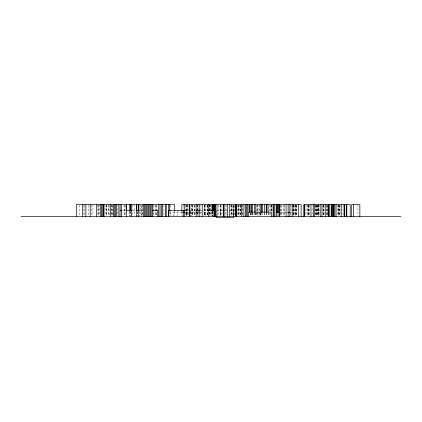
<?xml version="1.0" encoding="UTF-8"?>
<svg xmlns="http://www.w3.org/2000/svg" width="422" height="422" viewBox="0 0 422 422"><rect width="100%" height="100%" fill="white"/><g stroke="black" fill="none" stroke-linecap="round" stroke-linejoin="round"><path stroke-width="0.32" stroke-dasharray="2.11 1.58" d="M122.675 210.372L125.345 210.372M132.434 210.372L135.889 210.372M139.598 210.372L143.137 210.372M185.189 210.372L188.449 210.372M190.697 210.372L195.27 210.372M199.843 210.372L207.344 210.372M216.787 210.372L226.577 210.372M229.837 210.372L233.751 210.372L233.751 216.138M182.288 212.134L173.131 212.134L173.131 216.017M184.905 212.134L195.375 212.134M199.954 212.134L205.841 212.134L205.841 216.017M280.498 212.635L286.385 212.635M357.935 204.586L357.935 216.027M343.06 205.219L343.06 216.027M341.836 205.219L341.836 216.027M339.884 205.219L339.884 216.027M339.694 205.219L339.694 216.027M339.093 205.219L339.093 216.027M338.65 205.219L338.65 216.027M338.581 204.586L338.581 216.027M338.054 204.586L338.054 216.027M337.959 205.219L337.959 216.027M327.556 205.219L327.556 216.027M327.419 205.219L327.419 216.027M326.818 205.219L326.818 216.027M326.185 205.219L326.185 216.027M324.043 205.219L324.043 216.027M323.394 205.219L323.342 216.027M323.263 205.219L323.263 216.027M323.147 205.219L323.147 216.027M319.285 205.219L319.285 216.027M318.621 205.219L318.621 216.027M318.33 204.586L318.33 216.027M318.235 204.586L318.235 216.027M318.114 204.586L318.114 216.027M318.024 205.219L318.024 216.027M317.729 205.219L317.729 216.027M317.086 205.219L317.086 216.027M317.006 205.219L317.006 216.027M316.484 205.219L316.484 216.027M316.352 205.219L316.352 216.027M315.999 205.219L315.999 216.027M315.846 205.219L315.846 216.027M315.572 205.219L315.572 216.027M312.074 204.586L312.074 216.027M309.484 205.219L309.484 216.027M308.915 205.219L308.915 216.027M308.804 205.219L308.804 216.027M308.366 205.219L308.366 216.027M308.276 205.219L308.213 216.027M307.617 205.219L307.617 216.027M307.042 204.586L307.042 216.027M305.908 205.219L305.908 216.027M296.835 205.219L296.835 216.027M296.313 205.219L296.313 216.027M296.096 205.219L296.096 216.027M295.827 204.586L295.827 216.027M295.447 205.219L295.447 216.027M295.073 205.219L295.073 216.027M294.878 205.219L294.878 216.027M293.559 205.219L293.559 216.027M293.454 205.219L293.454 216.027M293.295 205.219L293.295 216.027M293.058 204.586L293.058 216.027M292.963 205.219L292.963 216.027M292.879 205.219L292.879 216.027M290.795 205.219L290.795 216.027M284.185 205.219L284.185 216.027M283.98 205.219L283.98 216.027M283.115 204.586L283.115 216.027M281.838 205.219L281.838 216.027M280.968 205.219L280.968 216.027M280.63 205.219L280.63 216.027M278.082 213.485L278.082 216.027M277.781 213.485L277.781 216.027M271.995 205.219L271.995 211.575M271.858 204.586L271.858 211.575M271.636 205.219L271.636 211.575M271.161 205.219L271.161 211.575M270.375 205.219L270.375 216.027M269.874 205.219L269.874 216.027M268.867 212.846L268.867 216.027M268.112 212.846L268.112 216.027M266.825 212.846L266.825 216.027M266.235 212.846L266.235 216.027M264.874 212.846L264.874 216.027M264.336 212.846L264.336 216.027M262.574 212.846L262.574 216.027M261.566 212.846L261.566 216.027M260.87 212.635L260.87 215.51M260.812 212.846L260.812 216.027M260.042 213.427L260.042 216.017M259.947 204.586L259.947 216.027M259.303 205.219L259.303 216.027M258.058 204.586L258.058 216.027M257.721 204.586L257.721 216.027M257.541 205.219L257.541 216.027M256.534 205.219L256.534 216.027M256.038 212.846L256.038 216.027M255.779 212.846L255.779 216.027M255.173 212.846L255.173 216.027M254.382 212.846L254.382 216.027M253.026 212.846L253.026 216.027M252.688 212.846L252.688 216.027M252.62 212.846L252.62 216.027M251.612 212.846L251.612 216.027M251.006 212.846L251.006 216.027M250.858 212.846L250.858 216.027M250.14 212.846L250.14 216.027M242.845 204.586L242.845 216.027M242.254 205.219L242.254 216.027M240.493 205.219L240.493 216.027M240.361 205.219L240.361 216.027M240.292 205.219L240.292 216.027M239.285 204.586L239.285 216.027M238.873 205.219L238.873 216.027M238.678 205.219L238.678 216.027M238.53 204.586L238.53 216.027M237.813 205.219L237.813 216.027M234.252 205.219L234.252 216.027M233.952 205.219L233.952 216.027M233.498 205.219L233.498 216.027M232.469 205.219L232.469 216.027M231.873 205.219L231.873 216.027M231.683 205.219L231.683 216.027M231.572 204.586L231.572 216.027M230.961 205.219L230.961 216.027M226.54 205.219L226.54 216.027M225.738 204.586L225.738 216.027M221.903 205.219L221.903 216.027M220.896 204.586L220.896 216.027M220.748 210.372L220.748 216.032M220.706 205.219L220.706 216.027M220.142 205.219L220.142 216.027M218.633 205.219L218.633 216.027M216.138 210.372L216.138 216.138M215.864 205.219L215.864 216.027M215.747 204.586L215.747 216.027M212.751 211.575L212.751 216.027M212.619 211.575L212.619 216.027M212.524 211.575L212.524 216.027M212.419 211.575L212.419 216.027M212.06 211.575L212.06 216.027M211.965 211.575L211.965 216.027M211.295 205.219L211.295 216.027M210.736 204.586L210.736 216.027M210.066 205.219L210.066 216.027M209.871 204.586L209.871 216.027M209.634 204.586L209.634 216.027M209.507 205.219L209.507 216.027M207.719 205.219L207.719 216.027M207.603 205.219L207.603 216.027M207.387 205.219L207.387 216.027M207.044 205.219L207.044 216.027M205.704 205.219L205.704 216.027M204.955 204.586L204.955 216.027M204.839 205.219L204.839 216.027M204.601 205.219L204.601 216.027M204.396 205.219L204.396 216.027M204.164 205.219L204.164 216.027M200.033 204.586L200.033 216.027M199.944 205.219L199.944 216.027M197.907 204.586L197.907 216.027M197.57 204.586L197.57 216.027M197.485 205.219L197.485 216.027M196.921 205.219L196.921 216.027M195.022 205.219L195.022 216.027M194.79 205.219L194.79 216.027M194.463 205.219L194.463 216.027M192.875 205.219L192.875 216.027M192.537 205.219L192.537 216.027M192.374 204.586L192.374 216.027M191.815 204.586L191.815 216.027M191.145 204.586L191.145 216.027M190.855 211.575L190.855 216.027M190.586 211.575L190.586 216.027M188.122 205.219L188.122 216.027M187.452 204.586L187.452 216.027M187.363 205.219L187.363 216.027M186.893 204.586L186.893 216.027M186.804 205.219L186.804 216.027L186.777 210.372M186.134 205.219L186.134 216.027M185.575 205.219L185.575 216.027M183.111 205.219L183.111 209.671M182.441 211.575L182.441 216.027M181.882 211.575L181.882 216.027M177.372 210.372L177.372 216.032M174.471 211.575L174.471 216.027M170.625 205.219L170.625 216.027M170.351 211.575L170.351 216.027M169.438 211.575L169.438 216.027M163.926 205.219L163.926 216.027M156.9 205.219L156.9 216.027M156.314 205.219L156.314 216.027M155.507 205.219L155.507 216.027M155.032 205.219L155.032 216.027M153.745 205.219L153.745 216.027M142.821 205.219L142.821 216.027M142.652 204.586L142.652 216.027M140.748 204.586L140.748 216.027M139.629 211.575L139.661 216.027M137.619 211.575L137.619 216.027M137.44 211.575L137.44 216.027M134.46 204.586L134.46 216.027M132.65 205.219L132.65 216.027M130.514 211.575L130.514 216.027M130.43 211.575L130.43 216.027M129.733 211.575L129.733 216.027M129.137 211.575L129.137 216.027M125.397 205.219L125.397 216.027M124.701 205.219L124.701 216.027M124.105 205.219L124.105 216.027M117.147 204.586L117.147 216.027M112.574 205.219L112.574 216.027M112.115 205.219L112.115 216.027M111.698 204.586L111.698 216.027M111.313 205.219L111.313 216.027M109.256 205.219L109.256 216.027M108.443 205.219L108.443 216.027M108.296 204.586L108.296 216.027M106.787 205.219L106.787 216.027M106.666 205.219L106.666 216.027M106.281 204.586L106.281 216.027M105.025 204.586L105.025 216.027M99.239 204.586L99.239 216.027M98.732 204.586L98.732 216.027M98.621 205.219L98.621 216.027M97.756 205.219L97.756 216.027M92.945 204.586L92.945 216.027M91.168 205.219L91.168 216.027M88.298 205.219L88.298 216.027M84.178 205.219L84.178 216.027M83.904 205.219L83.904 216.027M79.605 205.219L79.605 216.027M233.224 216.027L233.224 205.219L233.197 216.027M141.708 216.027L141.708 205.219L141.686 216.027"/><path stroke-width="0.63" d="M120.07 210.372L122.048 210.372M126.579 210.372L131.933 210.372M136.343 210.372L139.186 210.372M152.611 210.372L157.817 210.372L157.817 216.66M184.541 210.372L168.436 210.372L168.436 216.66M189.098 210.372L190.401 210.372M196.267 210.372L199.522 210.372M207.993 210.372L213.859 210.372M183.596 212.134L184.905 212.134M196.03 212.134L199.3 212.134M276.568 212.635L279.844 212.635M287.693 212.635L290.31 212.635M21.1 216.686L400.9 216.686M359.855 216.66L359.855 204.586L351.642 204.586L351.642 216.66M353.562 204.586L353.562 216.66M350.176 216.66L350.176 204.586L303.766 204.586L303.766 216.66M346.847 204.586L346.847 216.66M346.246 204.586L346.246 216.66M344.705 204.586L344.705 216.66M344.104 204.586L344.104 216.66M341.118 204.586L341.118 216.66M336.081 204.586L336.081 216.66M334.873 204.586L334.873 216.66M333.871 204.586L333.871 216.66M333.269 204.586L333.269 216.66M332.43 204.586L332.43 216.66M331.829 204.586L331.829 216.66M331.217 204.586L331.217 216.66M329.688 204.586L329.688 216.66M328.427 204.586L328.427 216.66M328.295 204.586L328.295 216.66M328.152 204.586L328.152 216.66M325.257 204.586L325.257 216.66M322.044 204.586L322.044 216.66M320.799 204.586L320.799 216.66M314.506 204.586L314.506 216.66M313.309 204.586L313.309 216.66M310.94 204.586L310.94 216.66M304.695 204.586L304.695 216.66M304.447 204.586L304.447 216.66M301.129 216.66L301.129 204.586L181.882 204.586L181.882 210.942M298.401 204.586L298.401 216.66M292.114 204.586L292.114 216.66M289.84 204.586L289.84 216.66M288.131 204.586L288.131 216.66M286.074 204.586L286.074 216.66M279.786 204.586L279.786 216.66M279.153 204.586L279.153 216.66M278.789 204.586L278.789 212.846M277.781 204.586L277.781 212.846M277.027 204.586L277.027 212.846M276.668 204.586L276.668 216.66M274.907 204.586L274.907 216.66M273.899 204.586L273.899 216.66M273.145 204.586L273.145 216.66M271.367 216.66L271.367 212.134L248.722 212.134L248.722 216.66M268.112 204.586L268.112 212.213M266.825 204.586L266.825 212.213M266.235 204.586L266.235 212.213M264.336 204.586L264.336 212.213M262.574 204.586L262.574 212.213M261.566 204.586L261.566 212.213M260.812 204.586L260.812 212.213M255.779 204.586L255.779 212.213M254.382 204.586L254.382 212.213M252.62 204.586L252.62 212.213M251.612 204.586L251.612 212.213M250.858 204.586L250.858 212.213M249.238 204.586L249.238 212.213M249.049 204.586L249.049 212.213M247.287 204.586L247.287 216.66M246.279 204.586L246.279 216.66M245.525 204.586L245.525 216.66M243.905 204.586L243.905 216.66M241.484 204.586L241.484 216.66M236.452 204.586L236.452 216.66M235.993 204.586L235.993 216.66M235.613 204.586L235.613 216.66M233.751 216.138L233.751 217.414L216.138 217.414L216.138 216.138M229.325 204.586L229.325 216.66M227.437 204.586L227.437 216.66M224.119 204.586L224.119 216.66M223.665 204.586L223.665 216.66M223.285 204.586L223.285 216.66M216.998 204.586L216.998 216.66M214.518 204.586L214.518 216.66M213.848 204.586L213.859 216.66M213.289 204.586L213.289 210.942M212.619 204.586L212.619 210.942M212.06 204.586L212.06 210.942M208.505 204.586L208.505 216.66M202.212 204.586L202.212 216.66M199.131 204.586L199.131 216.66M196.177 204.586L196.177 216.66M189.884 204.586L189.884 216.66M189.357 204.586L189.357 210.942M189.32 204.586L189.32 216.66M184.287 204.586L184.287 216.66M183.533 210.372L183.533 216.66M174.471 210.942L174.471 204.586L130.514 204.586L130.514 210.942M169.438 204.586L169.438 210.942M168.542 204.586L168.542 216.66M166.226 204.586L166.226 216.66M165.471 204.586L165.471 216.66M162.607 204.586L162.607 216.66M161.32 204.586L161.32 216.66M160.038 204.586L160.038 216.66M158.756 204.586L158.756 216.66M152.822 204.586L152.822 216.66M151.888 204.586L151.888 216.66M150.775 204.586L150.775 216.66M149.847 204.586L149.847 216.66M148.729 204.586L148.729 216.66M147.8 204.586L147.8 216.66M146.682 204.586L146.682 216.66M145.754 204.586L145.754 216.66M144.64 204.586L144.64 216.66M143.707 204.586L143.707 216.66M138.943 204.586L138.943 210.942M138.732 204.586L138.732 216.66M136.807 204.586L136.807 210.942M136.564 204.586L136.564 216.66M131.532 204.586L131.532 216.66M130.43 210.942L130.43 204.586L76.335 204.586L76.335 216.66M129.733 204.586L129.733 210.942M126.595 204.586L126.595 216.66M126.547 204.586L126.547 210.942M121.562 204.586L121.562 216.66M120.122 204.586L120.07 216.66M118.862 204.586L118.862 216.66M116.298 204.586L116.345 216.66M115.438 204.586L115.438 216.66M114.293 204.586L114.293 216.66M113.428 204.586L113.428 216.66M110.306 204.586L110.306 216.66M104.012 204.586L104.012 216.66M103.606 204.586L103.606 216.66M102.741 204.586L102.741 216.66M101.602 204.586L101.602 216.66M100.737 204.586L100.737 216.66M96.464 204.586L96.464 216.66M90.176 204.586L90.197 216.66M85.898 204.586L85.898 216.66M82.628 204.586L82.628 216.66M215.109 216.66L215.109 204.586L215.078 216.66"/></g></svg>
